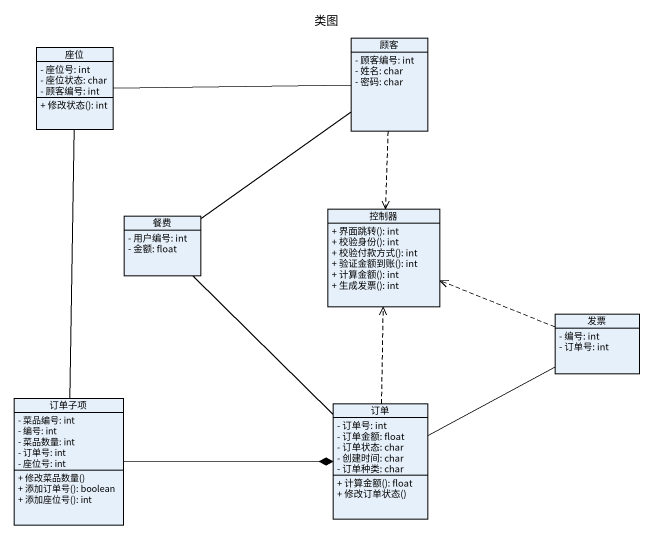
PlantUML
@startuml
title 类图
hide circle
hide empty members
skinparam classAttributeIconSize 0
class 座位 {
  - 座位号: int
  - 座位状态: char
  - 顾客编号: int
  + 修改状态(): int
}
class 顾客 {
  - 顾客编号: int
  - 姓名: char
  - 密码: char
}
class 餐费 {
  - 用户编号: int
  - 金额: float
}
class 控制器 {
  + 界面跳转(): int
  + 校验身份(): int
  + 校验付款方式(): int
  + 验证金额到账(): int
  + 计算金额(): int
  + 生成发票(): int
}
class 发票 {
  - 编号: int
  - 订单号: int
}
class 订单子项 {
  - 菜品编号: int
  - 编号: int
  - 菜品数量: int
  - 订单号: int
  - 座位号: int
  + 修改菜品数量()
  + 添加订单号(): boolean
  + 添加座位号(): int
}
class 订单 {
  - 订单号: int
  - 订单金额: float
  - 订单状态: char
  - 创建时间: char
  - 订单种类: char
  + 计算金额(): float
  + 修改订单状态()
}
座位 -right- 顾客
座位 -- 订单子项
顾客 -- 餐费
顾客 ..> 控制器
发票 .left.> 控制器
订单子项 -right-* 订单
订单 -up- 餐费
订单 .up.> 控制器
订单 -right- 发票
@enduml
